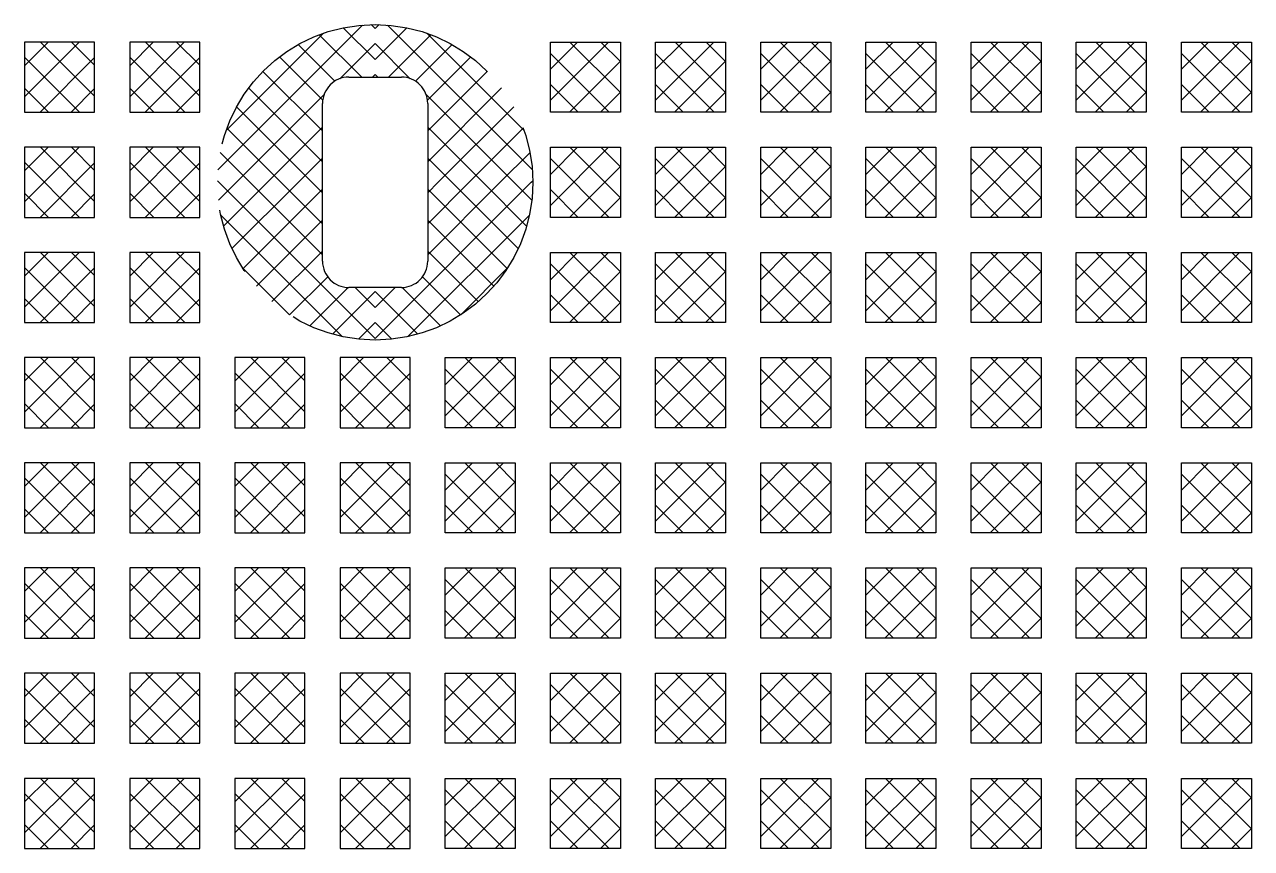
# Model space of a CAD drawing. Header units: millimetres. Extents: x -10022 to -9882, y 2919 to 3099.
# Drawn here: x -9952.06 to -9917.06, y 3020.02 to 3043.52 of the extents above; entities that cross this region are included whole.
import ezdxf

# ---------------------------------------------------------------- set-up
doc = ezdxf.new("R2010")
doc.units = ezdxf.units.MM
doc.header["$LTSCALE"] = 0.3
doc.linetypes.add('CENTER', pattern=[50.8, 31.75, -6.35, 6.35, -6.35])
doc.layers.add('5', color=5, linetype='Continuous')
doc.layers.add('6', color=6, linetype='CENTER')

# ---------------------------------------------------------------- blocks, each defined once
blk = doc.blocks.new('nap')
at = {"layer": '5'}
h = blk.add_hatch(dxfattribs=at)
h.set_pattern_fill('ANSI37', color=256, scale=5, style=0)
h.set_pattern_definition([(45, (-6387.2333, -68.8017), (-0.44194174, 0.44194174), []), (135, (-6387.2333, -68.8017), (-0.44194174, -0.44194174), [])])
h.paths.add_polyline_path([(37, 49), (35, 49), (35, 47), (37, 47)])
h = blk.add_hatch(dxfattribs=at)
h.set_pattern_fill('ANSI37', color=256, scale=5, style=0)
h.set_pattern_definition([(45, (-6384.2333, -68.8017), (-0.44194174, 0.44194174), []), (135, (-6384.2333, -68.8017), (-0.44194174, -0.44194174), [])])
h.paths.add_polyline_path([(40, 49), (38, 49), (38, 47), (40, 47)])
h = blk.add_hatch(dxfattribs=at)
h.set_pattern_fill('ANSI37', color=256, scale=5, style=0)
h.set_pattern_definition([(135, (6474.2333, -68.8017), (0.44194174, 0.44194174), []), (45, (6474.2333, -68.8017), (0.44194174, -0.44194174), [])])
h.paths.add_polyline_path([(50, 49), (52, 49), (52, 47), (50, 47)])
h = blk.add_hatch(dxfattribs=at)
h.set_pattern_fill('ANSI37', color=256, scale=5, style=0)
h.set_pattern_definition([(135, (6477.2333, -68.8017), (0.44194174, 0.44194174), []), (45, (6477.2333, -68.8017), (0.44194174, -0.44194174), [])])
h.paths.add_polyline_path([(53, 49), (55, 49), (55, 47), (53, 47)])
h = blk.add_hatch(dxfattribs=at)
h.set_pattern_fill('ANSI37', color=256, scale=5, style=0)
h.set_pattern_definition([(135, (6480.2333, -68.8017), (0.44194174, 0.44194174), []), (45, (6480.2333, -68.8017), (0.44194174, -0.44194174), [])])
h.paths.add_polyline_path([(56, 49), (58, 49), (58, 47), (56, 47)])
h = blk.add_hatch(dxfattribs=at)
h.set_pattern_fill('ANSI37', color=256, scale=5, style=0)
h.set_pattern_definition([(135, (6483.2333, -68.8017), (0.44194174, 0.44194174), []), (45, (6483.2333, -68.8017), (0.44194174, -0.44194174), [])])
h.paths.add_polyline_path([(59, 49), (61, 49), (61, 47), (59, 47)])
h = blk.add_hatch(dxfattribs=at)
h.set_pattern_fill('ANSI37', color=256, scale=5, style=0)
h.set_pattern_definition([(135, (6486.2333, -68.8017), (0.44194174, 0.44194174), []), (45, (6486.2333, -68.8017), (0.44194174, -0.44194174), [])])
h.paths.add_polyline_path([(62, 49), (64, 49), (64, 47), (62, 47)])
h = blk.add_hatch(dxfattribs=at)
h.set_pattern_fill('ANSI37', color=256, scale=5, style=0)
h.set_pattern_definition([(135, (6489.2333, -68.8017), (0.44194174, 0.44194174), []), (45, (6489.2333, -68.8017), (0.44194174, -0.44194174), [])])
h.paths.add_polyline_path([(65, 49), (67, 49), (67, 47), (65, 47)])
h = blk.add_hatch(dxfattribs=at)
h.set_pattern_fill('ANSI37', color=256, scale=5, style=0)
h.set_pattern_definition([(135, (6492.2333, -68.8017), (0.44194174, 0.44194174), []), (45, (6492.2333, -68.8017), (0.44194174, -0.44194174), [])])
h.paths.add_polyline_path([(68, 49), (70, 49), (70, 47), (68, 47)])
h = blk.add_hatch(dxfattribs=at)
h.set_pattern_fill('ANSI37', color=256, scale=5, style=0)
h.set_pattern_definition([(45, (-6387.2333, -71.8017), (-0.44194174, 0.44194174), []), (135, (-6387.2333, -71.8017), (-0.44194174, -0.44194174), [])])
h.paths.add_polyline_path([(37, 46), (35, 46), (35, 44), (37, 44)])
h = blk.add_hatch(dxfattribs=at)
h.set_pattern_fill('ANSI37', color=256, scale=5, style=0)
h.set_pattern_definition([(45, (-6384.2333, -71.8017), (-0.44194174, 0.44194174), []), (135, (-6384.2333, -71.8017), (-0.44194174, -0.44194174), [])])
h.paths.add_polyline_path([(40, 46), (38, 46), (38, 44), (40, 44)])
h = blk.add_hatch(dxfattribs=at)
h.set_pattern_fill('ANSI37', color=256, scale=5, style=0)
h.set_pattern_definition([(135, (6474.2333, -71.8017), (0.44194174, 0.44194174), []), (45, (6474.2333, -71.8017), (0.44194174, -0.44194174), [])])
h.paths.add_polyline_path([(50, 46), (52, 46), (52, 44), (50, 44)])
h = blk.add_hatch(dxfattribs=at)
h.set_pattern_fill('ANSI37', color=256, scale=5, style=0)
h.set_pattern_definition([(135, (6477.2333, -71.8017), (0.44194174, 0.44194174), []), (45, (6477.2333, -71.8017), (0.44194174, -0.44194174), [])])
h.paths.add_polyline_path([(53, 46), (55, 46), (55, 44), (53, 44)])
h = blk.add_hatch(dxfattribs=at)
h.set_pattern_fill('ANSI37', color=256, scale=5, style=0)
h.set_pattern_definition([(135, (6480.2333, -71.8017), (0.44194174, 0.44194174), []), (45, (6480.2333, -71.8017), (0.44194174, -0.44194174), [])])
h.paths.add_polyline_path([(56, 46), (58, 46), (58, 44), (56, 44)])
h = blk.add_hatch(dxfattribs=at)
h.set_pattern_fill('ANSI37', color=256, scale=5, style=0)
h.set_pattern_definition([(135, (6483.2333, -71.8017), (0.44194174, 0.44194174), []), (45, (6483.2333, -71.8017), (0.44194174, -0.44194174), [])])
h.paths.add_polyline_path([(59, 46), (61, 46), (61, 44), (59, 44)])
h = blk.add_hatch(dxfattribs=at)
h.set_pattern_fill('ANSI37', color=256, scale=5, style=0)
h.set_pattern_definition([(135, (6486.2333, -71.8017), (0.44194174, 0.44194174), []), (45, (6486.2333, -71.8017), (0.44194174, -0.44194174), [])])
h.paths.add_polyline_path([(62, 46), (64, 46), (64, 44), (62, 44)])
h = blk.add_hatch(dxfattribs=at)
h.set_pattern_fill('ANSI37', color=256, scale=5, style=0)
h.set_pattern_definition([(135, (6489.2333, -71.8017), (0.44194174, 0.44194174), []), (45, (6489.2333, -71.8017), (0.44194174, -0.44194174), [])])
h.paths.add_polyline_path([(65, 46), (67, 46), (67, 44), (65, 44)])
h = blk.add_hatch(dxfattribs=at)
h.set_pattern_fill('ANSI37', color=256, scale=5, style=0)
h.set_pattern_definition([(135, (6492.2333, -71.8017), (0.44194174, 0.44194174), []), (45, (6492.2333, -71.8017), (0.44194174, -0.44194174), [])])
h.paths.add_polyline_path([(68, 46), (70, 46), (70, 44), (68, 44)])
h = blk.add_hatch(dxfattribs=at)
h.set_pattern_fill('ANSI37', color=256, scale=5, style=0)
h.set_pattern_definition([(45, (-6387.2333, -74.8017), (-0.44194174, 0.44194174), []), (135, (-6387.2333, -74.8017), (-0.44194174, -0.44194174), [])])
h.paths.add_polyline_path([(37, 43), (35, 43), (35, 41), (37, 41)])
h = blk.add_hatch(dxfattribs=at)
h.set_pattern_fill('ANSI37', color=256, scale=5, style=0)
h.set_pattern_definition([(45, (-6384.2333, -74.8017), (-0.44194174, 0.44194174), []), (135, (-6384.2333, -74.8017), (-0.44194174, -0.44194174), [])])
h.paths.add_polyline_path([(40, 43), (38, 43), (38, 41), (40, 41)])
h = blk.add_hatch(dxfattribs=at)
h.set_pattern_fill('ANSI37', color=256, scale=5, style=0)
h.set_pattern_definition([(135, (6474.2333, -74.8017), (0.44194174, 0.44194174), []), (45, (6474.2333, -74.8017), (0.44194174, -0.44194174), [])])
h.paths.add_polyline_path([(50, 43), (52, 43), (52, 41), (50, 41)])
h = blk.add_hatch(dxfattribs=at)
h.set_pattern_fill('ANSI37', color=256, scale=5, style=0)
h.set_pattern_definition([(135, (6477.2333, -74.8017), (0.44194174, 0.44194174), []), (45, (6477.2333, -74.8017), (0.44194174, -0.44194174), [])])
h.paths.add_polyline_path([(53, 43), (55, 43), (55, 41), (53, 41)])
h = blk.add_hatch(dxfattribs=at)
h.set_pattern_fill('ANSI37', color=256, scale=5, style=0)
h.set_pattern_definition([(135, (6480.2333, -74.8017), (0.44194174, 0.44194174), []), (45, (6480.2333, -74.8017), (0.44194174, -0.44194174), [])])
h.paths.add_polyline_path([(56, 43), (58, 43), (58, 41), (56, 41)])
h = blk.add_hatch(dxfattribs=at)
h.set_pattern_fill('ANSI37', color=256, scale=5, style=0)
h.set_pattern_definition([(135, (6483.2333, -74.8017), (0.44194174, 0.44194174), []), (45, (6483.2333, -74.8017), (0.44194174, -0.44194174), [])])
h.paths.add_polyline_path([(59, 43), (61, 43), (61, 41), (59, 41)])
h = blk.add_hatch(dxfattribs=at)
h.set_pattern_fill('ANSI37', color=256, scale=5, style=0)
h.set_pattern_definition([(135, (6486.2333, -74.8017), (0.44194174, 0.44194174), []), (45, (6486.2333, -74.8017), (0.44194174, -0.44194174), [])])
h.paths.add_polyline_path([(62, 43), (64, 43), (64, 41), (62, 41)])
h = blk.add_hatch(dxfattribs=at)
h.set_pattern_fill('ANSI37', color=256, scale=5, style=0)
h.set_pattern_definition([(135, (6489.2333, -74.8017), (0.44194174, 0.44194174), []), (45, (6489.2333, -74.8017), (0.44194174, -0.44194174), [])])
h.paths.add_polyline_path([(65, 43), (67, 43), (67, 41), (65, 41)])
h = blk.add_hatch(dxfattribs=at)
h.set_pattern_fill('ANSI37', color=256, scale=5, style=0)
h.set_pattern_definition([(135, (6492.2333, -74.8017), (0.44194174, 0.44194174), []), (45, (6492.2333, -74.8017), (0.44194174, -0.44194174), [])])
h.paths.add_polyline_path([(68, 43), (70, 43), (70, 41), (68, 41)])
h = blk.add_hatch(dxfattribs=at)
h.set_pattern_fill('ANSI37', color=256, scale=5, style=0)
h.set_pattern_definition([(45, (-6387.2333, -77.8017), (-0.44194174, 0.44194174), []), (135, (-6387.2333, -77.8017), (-0.44194174, -0.44194174), [])])
h.paths.add_polyline_path([(37, 40), (35, 40), (35, 38), (37, 38)])
h = blk.add_hatch(dxfattribs=at)
h.set_pattern_fill('ANSI37', color=256, scale=5, style=0)
h.set_pattern_definition([(45, (-6384.2333, -77.8017), (-0.44194174, 0.44194174), []), (135, (-6384.2333, -77.8017), (-0.44194174, -0.44194174), [])])
h.paths.add_polyline_path([(40, 40), (38, 40), (38, 38), (40, 38)])
h = blk.add_hatch(dxfattribs=at)
h.set_pattern_fill('ANSI37', color=256, scale=5, style=0)
h.set_pattern_definition([(45, (-6381.2333, -77.8017), (-0.44194174, 0.44194174), []), (135, (-6381.2333, -77.8017), (-0.44194174, -0.44194174), [])])
h.paths.add_polyline_path([(43, 40), (41, 40), (41, 38), (43, 38)])
h = blk.add_hatch(dxfattribs=at)
h.set_pattern_fill('ANSI37', color=256, scale=5, style=0)
h.set_pattern_definition([(45, (-6378.2333, -77.8017), (-0.44194174, 0.44194174), []), (135, (-6378.2333, -77.8017), (-0.44194174, -0.44194174), [])])
h.paths.add_polyline_path([(46, 40), (44, 40), (44, 38), (46, 38)])
h = blk.add_hatch(dxfattribs=at)
h.set_pattern_fill('ANSI37', color=256, scale=5, style=0)
h.set_pattern_definition([(135, (6471.2333, -77.8017), (0.44194174, 0.44194174), []), (45, (6471.2333, -77.8017), (0.44194174, -0.44194174), [])])
h.paths.add_polyline_path([(47, 40), (49, 40), (49, 38), (47, 38)])
h = blk.add_hatch(dxfattribs=at)
h.set_pattern_fill('ANSI37', color=256, scale=5, style=0)
h.set_pattern_definition([(135, (6474.2333, -77.8017), (0.44194174, 0.44194174), []), (45, (6474.2333, -77.8017), (0.44194174, -0.44194174), [])])
h.paths.add_polyline_path([(50, 40), (52, 40), (52, 38), (50, 38)])
h = blk.add_hatch(dxfattribs=at)
h.set_pattern_fill('ANSI37', color=256, scale=5, style=0)
h.set_pattern_definition([(135, (6477.2333, -77.8017), (0.44194174, 0.44194174), []), (45, (6477.2333, -77.8017), (0.44194174, -0.44194174), [])])
h.paths.add_polyline_path([(53, 40), (55, 40), (55, 38), (53, 38)])
h = blk.add_hatch(dxfattribs=at)
h.set_pattern_fill('ANSI37', color=256, scale=5, style=0)
h.set_pattern_definition([(135, (6480.2333, -77.8017), (0.44194174, 0.44194174), []), (45, (6480.2333, -77.8017), (0.44194174, -0.44194174), [])])
h.paths.add_polyline_path([(56, 40), (58, 40), (58, 38), (56, 38)])
h = blk.add_hatch(dxfattribs=at)
h.set_pattern_fill('ANSI37', color=256, scale=5, style=0)
h.set_pattern_definition([(135, (6483.2333, -77.8017), (0.44194174, 0.44194174), []), (45, (6483.2333, -77.8017), (0.44194174, -0.44194174), [])])
h.paths.add_polyline_path([(59, 40), (61, 40), (61, 38), (59, 38)])
h = blk.add_hatch(dxfattribs=at)
h.set_pattern_fill('ANSI37', color=256, scale=5, style=0)
h.set_pattern_definition([(135, (6486.2333, -77.8017), (0.44194174, 0.44194174), []), (45, (6486.2333, -77.8017), (0.44194174, -0.44194174), [])])
h.paths.add_polyline_path([(62, 40), (64, 40), (64, 38), (62, 38)])
h = blk.add_hatch(dxfattribs=at)
h.set_pattern_fill('ANSI37', color=256, scale=5, style=0)
h.set_pattern_definition([(135, (6489.2333, -77.8017), (0.44194174, 0.44194174), []), (45, (6489.2333, -77.8017), (0.44194174, -0.44194174), [])])
h.paths.add_polyline_path([(65, 40), (67, 40), (67, 38), (65, 38)])
h = blk.add_hatch(dxfattribs=at)
h.set_pattern_fill('ANSI37', color=256, scale=5, style=0)
h.set_pattern_definition([(135, (6492.2333, -77.8017), (0.44194174, 0.44194174), []), (45, (6492.2333, -77.8017), (0.44194174, -0.44194174), [])])
h.paths.add_polyline_path([(68, 40), (70, 40), (70, 38), (68, 38)])
h = blk.add_hatch(dxfattribs=at)
h.set_pattern_fill('ANSI37', color=256, scale=5, style=0)
h.set_pattern_definition([(45, (-6387.2333, -80.8017), (-0.44194174, 0.44194174), []), (135, (-6387.2333, -80.8017), (-0.44194174, -0.44194174), [])])
h.paths.add_polyline_path([(37, 37), (35, 37), (35, 35), (37, 35)])
h = blk.add_hatch(dxfattribs=at)
h.set_pattern_fill('ANSI37', color=256, scale=5, style=0)
h.set_pattern_definition([(45, (-6384.2333, -80.8017), (-0.44194174, 0.44194174), []), (135, (-6384.2333, -80.8017), (-0.44194174, -0.44194174), [])])
h.paths.add_polyline_path([(40, 37), (38, 37), (38, 35), (40, 35)])
h = blk.add_hatch(dxfattribs=at)
h.set_pattern_fill('ANSI37', color=256, scale=5, style=0)
h.set_pattern_definition([(45, (-6381.2333, -80.8017), (-0.44194174, 0.44194174), []), (135, (-6381.2333, -80.8017), (-0.44194174, -0.44194174), [])])
h.paths.add_polyline_path([(43, 37), (41, 37), (41, 35), (43, 35)])
h = blk.add_hatch(dxfattribs=at)
h.set_pattern_fill('ANSI37', color=256, scale=5, style=0)
h.set_pattern_definition([(45, (-6378.2333, -80.8017), (-0.44194174, 0.44194174), []), (135, (-6378.2333, -80.8017), (-0.44194174, -0.44194174), [])])
h.paths.add_polyline_path([(46, 37), (44, 37), (44, 35), (46, 35)])
h = blk.add_hatch(dxfattribs=at)
h.set_pattern_fill('ANSI37', color=256, scale=5, style=0)
h.set_pattern_definition([(135, (6471.2333, -80.8017), (0.44194174, 0.44194174), []), (45, (6471.2333, -80.8017), (0.44194174, -0.44194174), [])])
h.paths.add_polyline_path([(47, 37), (49, 37), (49, 35), (47, 35)])
h = blk.add_hatch(dxfattribs=at)
h.set_pattern_fill('ANSI37', color=256, scale=5, style=0)
h.set_pattern_definition([(135, (6474.2333, -80.8017), (0.44194174, 0.44194174), []), (45, (6474.2333, -80.8017), (0.44194174, -0.44194174), [])])
h.paths.add_polyline_path([(50, 37), (52, 37), (52, 35), (50, 35)])
h = blk.add_hatch(dxfattribs=at)
h.set_pattern_fill('ANSI37', color=256, scale=5, style=0)
h.set_pattern_definition([(135, (6477.2333, -80.8017), (0.44194174, 0.44194174), []), (45, (6477.2333, -80.8017), (0.44194174, -0.44194174), [])])
h.paths.add_polyline_path([(53, 37), (55, 37), (55, 35), (53, 35)])
h = blk.add_hatch(dxfattribs=at)
h.set_pattern_fill('ANSI37', color=256, scale=5, style=0)
h.set_pattern_definition([(135, (6480.2333, -80.8017), (0.44194174, 0.44194174), []), (45, (6480.2333, -80.8017), (0.44194174, -0.44194174), [])])
h.paths.add_polyline_path([(56, 37), (58, 37), (58, 35), (56, 35)])
h = blk.add_hatch(dxfattribs=at)
h.set_pattern_fill('ANSI37', color=256, scale=5, style=0)
h.set_pattern_definition([(135, (6483.2333, -80.8017), (0.44194174, 0.44194174), []), (45, (6483.2333, -80.8017), (0.44194174, -0.44194174), [])])
h.paths.add_polyline_path([(59, 37), (61, 37), (61, 35), (59, 35)])
h = blk.add_hatch(dxfattribs=at)
h.set_pattern_fill('ANSI37', color=256, scale=5, style=0)
h.set_pattern_definition([(135, (6486.2333, -80.8017), (0.44194174, 0.44194174), []), (45, (6486.2333, -80.8017), (0.44194174, -0.44194174), [])])
h.paths.add_polyline_path([(62, 37), (64, 37), (64, 35), (62, 35)])
h = blk.add_hatch(dxfattribs=at)
h.set_pattern_fill('ANSI37', color=256, scale=5, style=0)
h.set_pattern_definition([(135, (6489.2333, -80.8017), (0.44194174, 0.44194174), []), (45, (6489.2333, -80.8017), (0.44194174, -0.44194174), [])])
h.paths.add_polyline_path([(65, 37), (67, 37), (67, 35), (65, 35)])
h = blk.add_hatch(dxfattribs=at)
h.set_pattern_fill('ANSI37', color=256, scale=5, style=0)
h.set_pattern_definition([(135, (6492.2333, -80.8017), (0.44194174, 0.44194174), []), (45, (6492.2333, -80.8017), (0.44194174, -0.44194174), [])])
h.paths.add_polyline_path([(68, 37), (70, 37), (70, 35), (68, 35)])
h = blk.add_hatch(dxfattribs=at)
h.set_pattern_fill('ANSI37', color=256, scale=5, style=0)
h.set_pattern_definition([(45, (-6387.2333, -83.8017), (-0.44194174, 0.44194174), []), (135, (-6387.2333, -83.8017), (-0.44194174, -0.44194174), [])])
h.paths.add_polyline_path([(37, 34), (35, 34), (35, 32), (37, 32)])
h = blk.add_hatch(dxfattribs=at)
h.set_pattern_fill('ANSI37', color=256, scale=5, style=0)
h.set_pattern_definition([(45, (-6384.2333, -83.8017), (-0.44194174, 0.44194174), []), (135, (-6384.2333, -83.8017), (-0.44194174, -0.44194174), [])])
h.paths.add_polyline_path([(40, 34), (38, 34), (38, 32), (40, 32)])
h = blk.add_hatch(dxfattribs=at)
h.set_pattern_fill('ANSI37', color=256, scale=5, style=0)
h.set_pattern_definition([(45, (-6381.2333, -83.8017), (-0.44194174, 0.44194174), []), (135, (-6381.2333, -83.8017), (-0.44194174, -0.44194174), [])])
h.paths.add_polyline_path([(43, 34), (41, 34), (41, 32), (43, 32)])
h = blk.add_hatch(dxfattribs=at)
h.set_pattern_fill('ANSI37', color=256, scale=5, style=0)
h.set_pattern_definition([(45, (-6378.2333, -83.8017), (-0.44194174, 0.44194174), []), (135, (-6378.2333, -83.8017), (-0.44194174, -0.44194174), [])])
h.paths.add_polyline_path([(46, 34), (44, 34), (44, 32), (46, 32)])
h = blk.add_hatch(dxfattribs=at)
h.set_pattern_fill('ANSI37', color=256, scale=5, style=0)
h.set_pattern_definition([(135, (6471.2333, -83.8017), (0.44194174, 0.44194174), []), (45, (6471.2333, -83.8017), (0.44194174, -0.44194174), [])])
h.paths.add_polyline_path([(47, 34), (49, 34), (49, 32), (47, 32)])
h = blk.add_hatch(dxfattribs=at)
h.set_pattern_fill('ANSI37', color=256, scale=5, style=0)
h.set_pattern_definition([(135, (6474.2333, -83.8017), (0.44194174, 0.44194174), []), (45, (6474.2333, -83.8017), (0.44194174, -0.44194174), [])])
h.paths.add_polyline_path([(50, 34), (52, 34), (52, 32), (50, 32)])
h = blk.add_hatch(dxfattribs=at)
h.set_pattern_fill('ANSI37', color=256, scale=5, style=0)
h.set_pattern_definition([(135, (6477.2333, -83.8017), (0.44194174, 0.44194174), []), (45, (6477.2333, -83.8017), (0.44194174, -0.44194174), [])])
h.paths.add_polyline_path([(53, 34), (55, 34), (55, 32), (53, 32)])
h = blk.add_hatch(dxfattribs=at)
h.set_pattern_fill('ANSI37', color=256, scale=5, style=0)
h.set_pattern_definition([(135, (6480.2333, -83.8017), (0.44194174, 0.44194174), []), (45, (6480.2333, -83.8017), (0.44194174, -0.44194174), [])])
h.paths.add_polyline_path([(56, 34), (58, 34), (58, 32), (56, 32)])
h = blk.add_hatch(dxfattribs=at)
h.set_pattern_fill('ANSI37', color=256, scale=5, style=0)
h.set_pattern_definition([(135, (6483.2333, -83.8017), (0.44194174, 0.44194174), []), (45, (6483.2333, -83.8017), (0.44194174, -0.44194174), [])])
h.paths.add_polyline_path([(59, 34), (61, 34), (61, 32), (59, 32)])
h = blk.add_hatch(dxfattribs=at)
h.set_pattern_fill('ANSI37', color=256, scale=5, style=0)
h.set_pattern_definition([(135, (6486.2333, -83.8017), (0.44194174, 0.44194174), []), (45, (6486.2333, -83.8017), (0.44194174, -0.44194174), [])])
h.paths.add_polyline_path([(62, 34), (64, 34), (64, 32), (62, 32)])
h = blk.add_hatch(dxfattribs=at)
h.set_pattern_fill('ANSI37', color=256, scale=5, style=0)
h.set_pattern_definition([(135, (6489.2333, -83.8017), (0.44194174, 0.44194174), []), (45, (6489.2333, -83.8017), (0.44194174, -0.44194174), [])])
h.paths.add_polyline_path([(65, 34), (67, 34), (67, 32), (65, 32)])
h = blk.add_hatch(dxfattribs=at)
h.set_pattern_fill('ANSI37', color=256, scale=5, style=0)
h.set_pattern_definition([(135, (6492.2333, -83.8017), (0.44194174, 0.44194174), []), (45, (6492.2333, -83.8017), (0.44194174, -0.44194174), [])])
h.paths.add_polyline_path([(68, 34), (70, 34), (70, 32), (68, 32)])
h = blk.add_hatch(dxfattribs=at)
h.set_pattern_fill('ANSI37', color=256, scale=5, style=0)
h.set_pattern_definition([(45, (-6387.2333, -86.8017), (-0.44194174, 0.44194174), []), (135, (-6387.2333, -86.8017), (-0.44194174, -0.44194174), [])])
h.paths.add_polyline_path([(37, 31), (35, 31), (35, 29), (37, 29)])
h = blk.add_hatch(dxfattribs=at)
h.set_pattern_fill('ANSI37', color=256, scale=5, style=0)
h.set_pattern_definition([(45, (-6384.2333, -86.8017), (-0.44194174, 0.44194174), []), (135, (-6384.2333, -86.8017), (-0.44194174, -0.44194174), [])])
h.paths.add_polyline_path([(40, 31), (38, 31), (38, 29), (40, 29)])
h = blk.add_hatch(dxfattribs=at)
h.set_pattern_fill('ANSI37', color=256, scale=5, style=0)
h.set_pattern_definition([(45, (-6381.2333, -86.8017), (-0.44194174, 0.44194174), []), (135, (-6381.2333, -86.8017), (-0.44194174, -0.44194174), [])])
h.paths.add_polyline_path([(43, 31), (41, 31), (41, 29), (43, 29)])
h = blk.add_hatch(dxfattribs=at)
h.set_pattern_fill('ANSI37', color=256, scale=5, style=0)
h.set_pattern_definition([(45, (-6378.2333, -86.8017), (-0.44194174, 0.44194174), []), (135, (-6378.2333, -86.8017), (-0.44194174, -0.44194174), [])])
h.paths.add_polyline_path([(46, 31), (44, 31), (44, 29), (46, 29)])
h = blk.add_hatch(dxfattribs=at)
h.set_pattern_fill('ANSI37', color=256, scale=5, style=0)
h.set_pattern_definition([(135, (6471.2333, -86.8017), (0.44194174, 0.44194174), []), (45, (6471.2333, -86.8017), (0.44194174, -0.44194174), [])])
h.paths.add_polyline_path([(47, 31), (49, 31), (49, 29), (47, 29)])
h = blk.add_hatch(dxfattribs=at)
h.set_pattern_fill('ANSI37', color=256, scale=5, style=0)
h.set_pattern_definition([(135, (6474.2333, -86.8017), (0.44194174, 0.44194174), []), (45, (6474.2333, -86.8017), (0.44194174, -0.44194174), [])])
h.paths.add_polyline_path([(50, 31), (52, 31), (52, 29), (50, 29)])
h = blk.add_hatch(dxfattribs=at)
h.set_pattern_fill('ANSI37', color=256, scale=5, style=0)
h.set_pattern_definition([(135, (6477.2333, -86.8017), (0.44194174, 0.44194174), []), (45, (6477.2333, -86.8017), (0.44194174, -0.44194174), [])])
h.paths.add_polyline_path([(53, 31), (55, 31), (55, 29), (53, 29)])
h = blk.add_hatch(dxfattribs=at)
h.set_pattern_fill('ANSI37', color=256, scale=5, style=0)
h.set_pattern_definition([(135, (6480.2333, -86.8017), (0.44194174, 0.44194174), []), (45, (6480.2333, -86.8017), (0.44194174, -0.44194174), [])])
h.paths.add_polyline_path([(56, 31), (58, 31), (58, 29), (56, 29)])
h = blk.add_hatch(dxfattribs=at)
h.set_pattern_fill('ANSI37', color=256, scale=5, style=0)
h.set_pattern_definition([(135, (6483.2333, -86.8017), (0.44194174, 0.44194174), []), (45, (6483.2333, -86.8017), (0.44194174, -0.44194174), [])])
h.paths.add_polyline_path([(59, 31), (61, 31), (61, 29), (59, 29)])
h = blk.add_hatch(dxfattribs=at)
h.set_pattern_fill('ANSI37', color=256, scale=5, style=0)
h.set_pattern_definition([(135, (6486.2333, -86.8017), (0.44194174, 0.44194174), []), (45, (6486.2333, -86.8017), (0.44194174, -0.44194174), [])])
h.paths.add_polyline_path([(62, 31), (64, 31), (64, 29), (62, 29)])
h = blk.add_hatch(dxfattribs=at)
h.set_pattern_fill('ANSI37', color=256, scale=5, style=0)
h.set_pattern_definition([(135, (6489.2333, -86.8017), (0.44194174, 0.44194174), []), (45, (6489.2333, -86.8017), (0.44194174, -0.44194174), [])])
h.paths.add_polyline_path([(65, 31), (67, 31), (67, 29), (65, 29)])
h = blk.add_hatch(dxfattribs=at)
h.set_pattern_fill('ANSI37', color=256, scale=5, style=0)
h.set_pattern_definition([(135, (6492.2333, -86.8017), (0.44194174, 0.44194174), []), (45, (6492.2333, -86.8017), (0.44194174, -0.44194174), [])])
h.paths.add_polyline_path([(68, 31), (70, 31), (70, 29), (68, 29)])
h = blk.add_hatch(dxfattribs=at)
h.set_pattern_fill('ANSI37', color=256, scale=5, style=0)
h.set_pattern_definition([(45, (-6387.2333, -89.8017), (-0.44194174, 0.44194174), []), (135, (-6387.2333, -89.8017), (-0.44194174, -0.44194174), [])])
h.paths.add_polyline_path([(37, 28), (35, 28), (35, 26), (37, 26)])
h = blk.add_hatch(dxfattribs=at)
h.set_pattern_fill('ANSI37', color=256, scale=5, style=0)
h.set_pattern_definition([(45, (-6384.2333, -89.8017), (-0.44194174, 0.44194174), []), (135, (-6384.2333, -89.8017), (-0.44194174, -0.44194174), [])])
h.paths.add_polyline_path([(40, 28), (38, 28), (38, 26), (40, 26)])
h = blk.add_hatch(dxfattribs=at)
h.set_pattern_fill('ANSI37', color=256, scale=5, style=0)
h.set_pattern_definition([(45, (-6381.2333, -89.8017), (-0.44194174, 0.44194174), []), (135, (-6381.2333, -89.8017), (-0.44194174, -0.44194174), [])])
h.paths.add_polyline_path([(43, 28), (41, 28), (41, 26), (43, 26)])
h = blk.add_hatch(dxfattribs=at)
h.set_pattern_fill('ANSI37', color=256, scale=5, style=0)
h.set_pattern_definition([(45, (-6378.2333, -89.8017), (-0.44194174, 0.44194174), []), (135, (-6378.2333, -89.8017), (-0.44194174, -0.44194174), [])])
h.paths.add_polyline_path([(46, 28), (44, 28), (44, 26), (46, 26)])
h = blk.add_hatch(dxfattribs=at)
h.set_pattern_fill('ANSI37', color=256, scale=5, style=0)
h.set_pattern_definition([(135, (6471.2333, -89.8017), (0.44194174, 0.44194174), []), (45, (6471.2333, -89.8017), (0.44194174, -0.44194174), [])])
h.paths.add_polyline_path([(47, 28), (49, 28), (49, 26), (47, 26)])
h = blk.add_hatch(dxfattribs=at)
h.set_pattern_fill('ANSI37', color=256, scale=5, style=0)
h.set_pattern_definition([(135, (6474.2333, -89.8017), (0.44194174, 0.44194174), []), (45, (6474.2333, -89.8017), (0.44194174, -0.44194174), [])])
h.paths.add_polyline_path([(50, 28), (52, 28), (52, 26), (50, 26)])
h = blk.add_hatch(dxfattribs=at)
h.set_pattern_fill('ANSI37', color=256, scale=5, style=0)
h.set_pattern_definition([(135, (6477.2333, -89.8017), (0.44194174, 0.44194174), []), (45, (6477.2333, -89.8017), (0.44194174, -0.44194174), [])])
h.paths.add_polyline_path([(53, 28), (55, 28), (55, 26), (53, 26)])
h = blk.add_hatch(dxfattribs=at)
h.set_pattern_fill('ANSI37', color=256, scale=5, style=0)
h.set_pattern_definition([(135, (6480.2333, -89.8017), (0.44194174, 0.44194174), []), (45, (6480.2333, -89.8017), (0.44194174, -0.44194174), [])])
h.paths.add_polyline_path([(56, 28), (58, 28), (58, 26), (56, 26)])
h = blk.add_hatch(dxfattribs=at)
h.set_pattern_fill('ANSI37', color=256, scale=5, style=0)
h.set_pattern_definition([(135, (6483.2333, -89.8017), (0.44194174, 0.44194174), []), (45, (6483.2333, -89.8017), (0.44194174, -0.44194174), [])])
h.paths.add_polyline_path([(59, 28), (61, 28), (61, 26), (59, 26)])
h = blk.add_hatch(dxfattribs=at)
h.set_pattern_fill('ANSI37', color=256, scale=5, style=0)
h.set_pattern_definition([(135, (6486.2333, -89.8017), (0.44194174, 0.44194174), []), (45, (6486.2333, -89.8017), (0.44194174, -0.44194174), [])])
h.paths.add_polyline_path([(62, 28), (64, 28), (64, 26), (62, 26)])
h = blk.add_hatch(dxfattribs=at)
h.set_pattern_fill('ANSI37', color=256, scale=5, style=0)
h.set_pattern_definition([(135, (6489.2333, -89.8017), (0.44194174, 0.44194174), []), (45, (6489.2333, -89.8017), (0.44194174, -0.44194174), [])])
h.paths.add_polyline_path([(65, 28), (67, 28), (67, 26), (65, 26)])
h = blk.add_hatch(dxfattribs=at)
h.set_pattern_fill('ANSI37', color=256, scale=5, style=0)
h.set_pattern_definition([(135, (6492.2333, -89.8017), (0.44194174, 0.44194174), []), (45, (6492.2333, -89.8017), (0.44194174, -0.44194174), [])])
h.paths.add_polyline_path([(68, 28), (70, 28), (70, 26), (68, 26)])
for p, q in [((40.514, 45.356), (44.644, 49.486)), ((45, 48.501), (44.093, 49.408)), ((45, 49.385), (44.886, 49.499)), ((45, 49.385), (45.114, 49.499)), ((45, 48.501), (45.907, 49.408)), ((49.486, 45.356), (45.356, 49.486)), ((40.748, 46.474), (43.526, 49.252)), ((44.617, 48), (43.408, 49.209)), ((45.383, 48), (46.592, 49.209)), ((49.252, 46.474), (46.474, 49.252)), ((43.849, 47.884), (42.805, 48.928)), ((43.998, 47.956), (45, 48.958)), ((46.002, 47.956), (45, 48.958)), ((46.151, 47.884), (47.195, 48.928)), ((43.506, 47.344), (42.271, 48.578)), ((46.494, 47.344), (47.729, 48.578)), ((43.5, 46.466), (41.801, 48.165)), ((44.926, 48), (45, 48.074)), ((45.074, 48), (45, 48.074)), ((46.5, 46.466), (48.199, 48.165)), ((43.5, 45.582), (41.392, 47.69)), ((46.5, 45.582), (48.608, 47.69)), ((41.042, 45), (43.544, 47.502)), ((48.958, 45), (46.456, 47.502)), ((43.198, 45), (41.047, 47.151)), ((46.802, 45), (48.953, 47.151)), ((41.926, 45), (43.5, 46.574)), ((48.074, 45), (46.5, 46.574)), ((42.314, 45), (40.772, 46.542)), ((47.686, 45), (49.228, 46.542)), ((41.43, 45), (40.581, 45.849)), ((42.81, 45), (43.5, 45.69)), ((47.19, 45), (46.5, 45.69)), ((48.57, 45), (49.419, 45.849)), ((40.546, 45), (40.5, 45.046)), ((40.529, 44.488), (41.042, 45)), ((45, 40.546), (40.546, 45)), ((40.677, 43.751), (41.926, 45)), ((40.917, 43.108), (42.81, 45)), ((41.233, 42.539), (43.5, 44.807)), ((43.5, 42.93), (41.43, 45)), ((43.5, 43.814), (42.314, 45)), ((43.5, 44.698), (43.198, 45)), ((45, 40.546), (49.454, 45)), ((46.5, 42.93), (48.57, 45)), ((46.5, 43.814), (47.686, 45)), ((46.5, 44.698), (46.802, 45)), ((48.767, 42.539), (46.5, 44.807)), ((49.083, 43.108), (47.19, 45)), ((49.323, 43.751), (48.074, 45)), ((49.471, 44.488), (48.958, 45)), ((49.454, 45), (49.5, 45.046)), ((44.064, 40.598), (40.598, 44.064)), ((41.614, 42.036), (43.5, 43.923)), ((45.936, 40.598), (49.402, 44.064)), ((48.386, 42.036), (46.5, 43.923)), ((42.057, 41.596), (43.5, 43.039)), ((47.943, 41.596), (46.5, 43.039)), ((42.558, 41.22), (41.22, 42.558)), ((47.442, 41.22), (48.78, 42.558)), ((42.562, 41.217), (43.648, 42.303)), ((43.134, 40.905), (44.229, 42)), ((45, 41.43), (44.43, 42)), ((45, 41.43), (45.57, 42)), ((46.866, 40.905), (45.771, 42)), ((47.438, 41.217), (46.352, 42.303)), ((43.781, 40.668), (45, 41.887)), ((46.219, 40.668), (45, 41.887)), ((44.522, 40.525), (45, 41.003)), ((45.478, 40.525), (45, 41.003))]:
    blk.add_line(p, q, dxfattribs=at)
at = {"layer": '6'}
for p, q in [((44.25, 48), (45.75, 48)), ((43.5, 42.75), (43.5, 47.25)), ((46.5, 47.25), (46.5, 42.75)), ((45.75, 42), (44.25, 42))]:
    blk.add_line(p, q, dxfattribs=at)
for points in [[(35, 47), (37, 47), (37, 49), (35, 49)], [(38, 47), (40, 47), (40, 49), (38, 49)], [(52, 47), (50, 47), (50, 49), (52, 49)], [(55, 47), (53, 47), (53, 49), (55, 49)], [(58, 47), (56, 47), (56, 49), (58, 49)], [(61, 47), (59, 47), (59, 49), (61, 49)], [(64, 47), (62, 47), (62, 49), (64, 49)], [(67, 47), (65, 47), (65, 49), (67, 49)], [(70, 47), (68, 47), (68, 49), (70, 49)], [(35, 44), (37, 44), (37, 46), (35, 46)], [(38, 44), (40, 44), (40, 46), (38, 46)], [(52, 44), (50, 44), (50, 46), (52, 46)], [(55, 44), (53, 44), (53, 46), (55, 46)], [(58, 44), (56, 44), (56, 46), (58, 46)], [(61, 44), (59, 44), (59, 46), (61, 46)], [(64, 44), (62, 44), (62, 46), (64, 46)], [(67, 44), (65, 44), (65, 46), (67, 46)], [(70, 44), (68, 44), (68, 46), (70, 46)], [(35, 41), (37, 41), (37, 43), (35, 43)], [(38, 41), (40, 41), (40, 43), (38, 43)], [(52, 41), (50, 41), (50, 43), (52, 43)], [(55, 41), (53, 41), (53, 43), (55, 43)], [(58, 41), (56, 41), (56, 43), (58, 43)], [(61, 41), (59, 41), (59, 43), (61, 43)], [(64, 41), (62, 41), (62, 43), (64, 43)], [(67, 41), (65, 41), (65, 43), (67, 43)], [(70, 41), (68, 41), (68, 43), (70, 43)], [(35, 38), (37, 38), (37, 40), (35, 40)], [(38, 38), (40, 38), (40, 40), (38, 40)], [(41, 38), (43, 38), (43, 40), (41, 40)], [(44, 38), (46, 38), (46, 40), (44, 40)], [(49, 38), (47, 38), (47, 40), (49, 40)], [(52, 38), (50, 38), (50, 40), (52, 40)], [(55, 38), (53, 38), (53, 40), (55, 40)], [(58, 38), (56, 38), (56, 40), (58, 40)], [(61, 38), (59, 38), (59, 40), (61, 40)], [(64, 38), (62, 38), (62, 40), (64, 40)], [(67, 38), (65, 38), (65, 40), (67, 40)], [(70, 38), (68, 38), (68, 40), (70, 40)], [(35, 35), (37, 35), (37, 37), (35, 37)], [(38, 35), (40, 35), (40, 37), (38, 37)], [(41, 35), (43, 35), (43, 37), (41, 37)], [(44, 35), (46, 35), (46, 37), (44, 37)], [(49, 35), (47, 35), (47, 37), (49, 37)], [(52, 35), (50, 35), (50, 37), (52, 37)], [(55, 35), (53, 35), (53, 37), (55, 37)], [(58, 35), (56, 35), (56, 37), (58, 37)], [(61, 35), (59, 35), (59, 37), (61, 37)], [(64, 35), (62, 35), (62, 37), (64, 37)], [(67, 35), (65, 35), (65, 37), (67, 37)], [(70, 35), (68, 35), (68, 37), (70, 37)], [(35, 32), (37, 32), (37, 34), (35, 34)], [(38, 32), (40, 32), (40, 34), (38, 34)], [(41, 32), (43, 32), (43, 34), (41, 34)], [(44, 32), (46, 32), (46, 34), (44, 34)], [(49, 32), (47, 32), (47, 34), (49, 34)], [(52, 32), (50, 32), (50, 34), (52, 34)], [(55, 32), (53, 32), (53, 34), (55, 34)], [(58, 32), (56, 32), (56, 34), (58, 34)], [(61, 32), (59, 32), (59, 34), (61, 34)], [(64, 32), (62, 32), (62, 34), (64, 34)], [(67, 32), (65, 32), (65, 34), (67, 34)], [(70, 32), (68, 32), (68, 34), (70, 34)], [(35, 29), (37, 29), (37, 31), (35, 31)], [(38, 29), (40, 29), (40, 31), (38, 31)], [(41, 29), (43, 29), (43, 31), (41, 31)], [(44, 29), (46, 29), (46, 31), (44, 31)], [(49, 29), (47, 29), (47, 31), (49, 31)], [(52, 29), (50, 29), (50, 31), (52, 31)], [(55, 29), (53, 29), (53, 31), (55, 31)], [(58, 29), (56, 29), (56, 31), (58, 31)], [(61, 29), (59, 29), (59, 31), (61, 31)], [(64, 29), (62, 29), (62, 31), (64, 31)], [(67, 29), (65, 29), (65, 31), (67, 31)], [(70, 29), (68, 29), (68, 31), (70, 31)], [(35, 26), (37, 26), (37, 28), (35, 28)], [(38, 26), (40, 26), (40, 28), (38, 28)], [(41, 26), (43, 26), (43, 28), (41, 28)], [(44, 26), (46, 26), (46, 28), (44, 28)], [(49, 26), (47, 26), (47, 28), (49, 28)], [(52, 26), (50, 26), (50, 28), (52, 28)], [(55, 26), (53, 26), (53, 28), (55, 28)], [(58, 26), (56, 26), (56, 28), (58, 28)], [(61, 26), (59, 26), (59, 28), (61, 28)], [(64, 26), (62, 26), (62, 28), (64, 28)], [(67, 26), (65, 26), (65, 28), (67, 28)], [(70, 26), (68, 26), (68, 28), (70, 28)]]:
    blk.add_lwpolyline(points, close=True, dxfattribs=at)
blk.add_circle((45, 45), 4.5, dxfattribs=at)
for centre, start, end in [((44.25, 47.25), 90, 180), ((45.75, 47.25), 0, 90), ((44.25, 42.75), 180, 270), ((45.75, 42.75), 270, 0)]:
    blk.add_arc(centre, 0.75, start, end, dxfattribs=at)

msp = doc.modelspace()

# ---------------------------------------------------------------- block references
msp.add_blockref('nap', (-9987.057, 2994.02))

doc.saveas('drawing.dxf')
